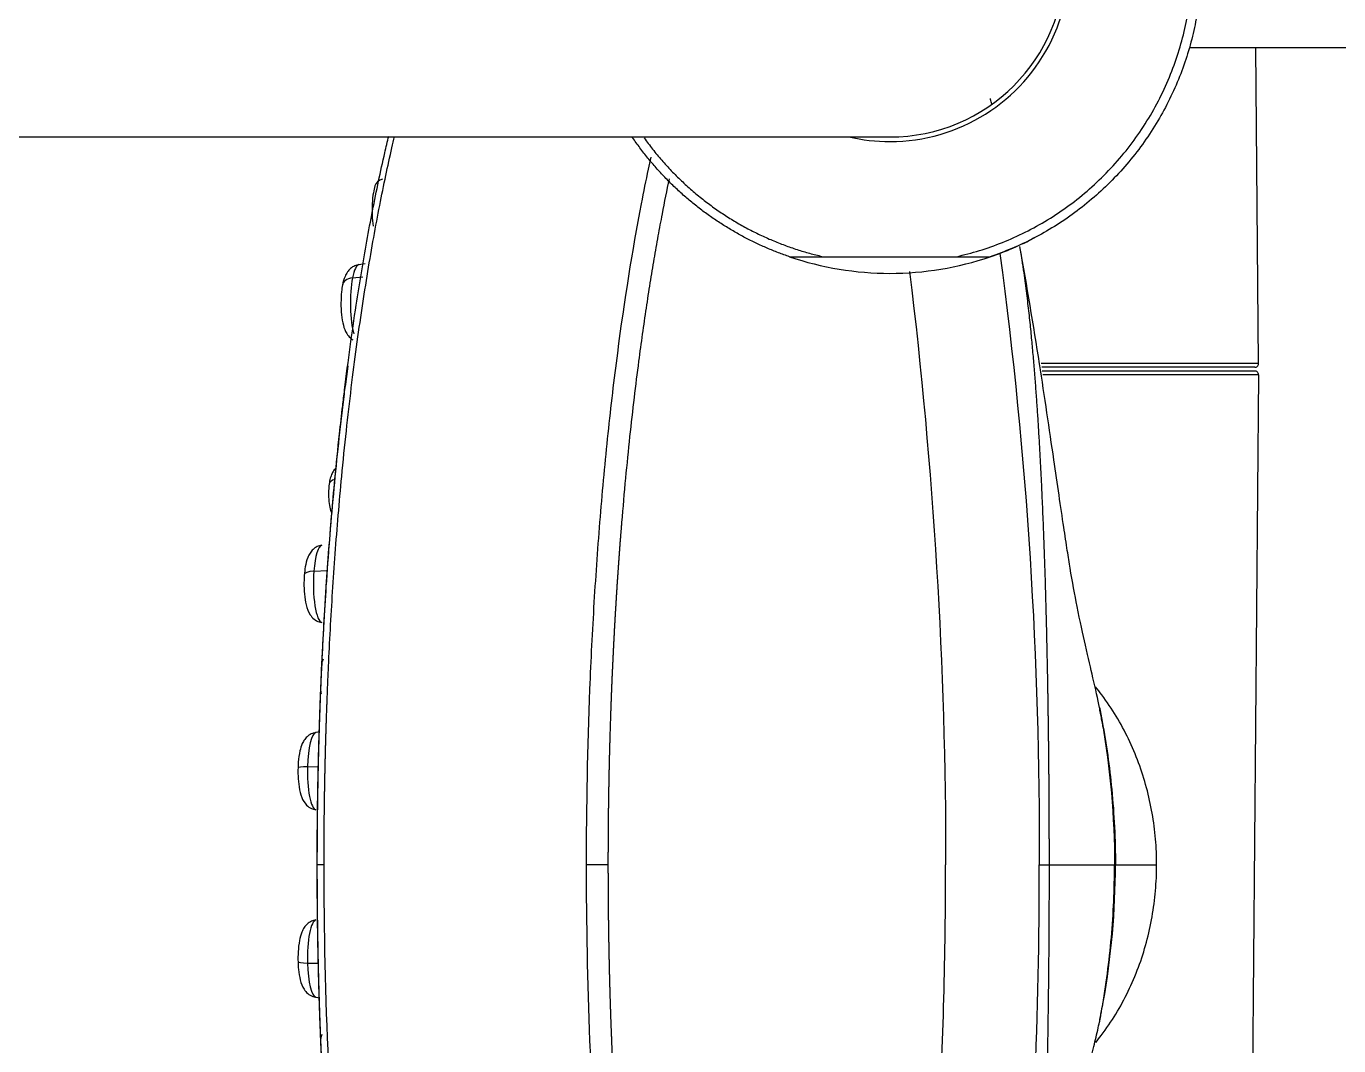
# Model space of a CAD drawing. Header units: millimetres. Extents: x -33000 to 294000, y 0 to 42408.
# Drawn here: x 136349.8 to 136421, y 15095.8 to 15151.1 of the extents above; entities that cross this region are included whole.
import ezdxf

# ---------------------------------------------------------------- set-up
doc = ezdxf.new("R2010")
doc.units = ezdxf.units.MM
doc.header["$LTSCALE"] = 50
doc.layers.add('arch', color=8, linetype='Continuous')

msp = doc.modelspace()

# ---------------------------------------------------------------- linework, layer by layer
at = {"layer": 'arch'}
for p, q in [((136412.904, 15149.955), (136453.265, 15149.955)), ((136416.654, 15132.806), (136416.505, 15149.955)), ((136337.703, 15145.105), (136396.656, 15145.105)), ((136368.2, 15138.226), (136367.853, 15138.176)), ((136367.507, 15137.453), (136368.073, 15137.508)), ((136416.654, 15132.806), (136404.853, 15132.806)), ((136416.454, 15132.605), (136404.888, 15132.605)), ((136416.452, 15132.405), (136404.917, 15132.405)), ((136416.652, 15132.203), (136404.946, 15132.203)), ((136416.652, 15132.203), (136416.298, 15091.596)), ((136365.409, 15121.544), (136366.149, 15121.58)), ((136365.734, 15112.817), (136365.521, 15112.787)), ((136365.061, 15110.932), (136365.653, 15110.942)), ((136408.887, 15105.605), (136408.84, 15105.605)), ((136408.887, 15105.605), (136411.124, 15105.605)), ((136365.061, 15100.279), (136365.653, 15100.269)), ((136365.521, 15098.424), (136365.734, 15098.393))]:
    msp.add_line(p, q, dxfattribs=at)
for centre, radius, start, end in [((136396.656, 15154.605), 9.75, 270, 102.99938), ((136396.656, 15154.605), 9.5, 270, 90), ((136396.656, 15154.605), 9.75, 256.815, 270), ((136396.656, 15154.605), 16.9, 288.7875, 297.7425), ((136396.656, 15154.605), 16.9, 251.21713, 270), ((136396.656, 15154.605), 16.9, 270, 288.78287), ((136416.452, 15132.205), 0.2, 359.5, 90), ((136416.454, 15132.805), 0.2, 270, 0.5)]:
    msp.add_arc(centre, radius, start, end, dxfattribs=at)
for centre, major_axis, ratio, start_param, end_param in [((136369.485, 15142.211), (0.765, -0.235), 0.781691, 2.277284, 3.142337), ((136367.869, 15136.081), (0, 2.097), 0.228351, 0.032943, 0.857268), ((136367.752, 15136.934), (0.785, -0.155), 0.637213, 2.011234, 3.213238), ((136367.869, 15136.081), (0, 2.097), 0.228351, 0.857268, 2.484318), ((136367.03, 15126.161), (0.793, -0.105), 0.486748, 2.299707, 3.141493), ((136365.862, 15120.857), (0, 2.097), 0.228351, 0.032927, 1.237089), ((136365.689, 15121.284), (0.798, -0.063), 0.318894, 1.953746, 3.164001), ((136365.862, 15120.857), (0, 2.097), 0.228351, 1.237089, 3.108595), ((136365.536, 15110.691), (0, 2.097), 0.228351, 0.032959, 1.455708), ((136365.349, 15110.841), (0.8, -0.021), 0.1118, 1.942286, 3.151443), ((136365.536, 15110.691), (0, 2.097), 0.228351, 1.455708, 3.108579), ((136365.536, 15100.52), (0, 2.097), 0.228351, 0.033013, 1.685885), ((136365.349, 15100.37), (0.8, 0.021), 0.1118, 3.138897, 4.340899), ((136365.536, 15100.52), (0, 2.097), 0.228351, 1.685885, 3.108634)]:
    msp.add_ellipse(centre, major_axis=major_axis, ratio=ratio, start_param=start_param, end_param=end_param, dxfattribs=at)
for points, weights in [([(136400.256, 15138.605), (136413.056, 15141.485), (136413.056, 15154.605), (136413.056, 15167.725), (136400.256, 15170.605)], [1, 0.780868809443, 1, 0.780868809443, 1]), ([(136402.097, 15170.605), (136413.556, 15166.708), (136413.556, 15154.605), (136413.556, 15142.502), (136402.097, 15138.605)], [0.966364835815, 0.799223863212, 1, 0.799223863212, 0.966364835815])]:
    msp.add_rational_spline(points, weights, degree=2, knots=[0, 0, 0, 0.5, 0.5, 1, 1, 1], dxfattribs=at)
for points, knots in [([(136402.19, 15146.85), (136402.186, 15146.865), (136402.173, 15146.921), (136402.15, 15147.019), (136402.125, 15147.122), (136402.11, 15147.182), (136402.106, 15147.201)], [0, 0, 0, 0, 0.125665, 0.478553, 0.836063, 1, 1, 1, 1]), ([(136365.962, 15105.634), (136365.962, 15105.674), (136365.962, 15105.756), (136365.962, 15105.879), (136365.962, 15106.006), (136365.963, 15106.137), (136365.963, 15106.272), (136365.963, 15106.41), (136365.964, 15106.552), (136365.965, 15106.697), (136365.965, 15106.847), (136365.966, 15107), (136365.967, 15107.156), (136365.968, 15107.316), (136365.97, 15107.48), (136365.971, 15107.648), (136365.972, 15107.819), (136365.974, 15107.994), (136365.976, 15108.172), (136365.978, 15108.355), (136365.98, 15108.54), (136365.983, 15108.73), (136365.985, 15108.923), (136365.988, 15109.12), (136365.991, 15109.32), (136365.994, 15109.524), (136365.998, 15109.732), (136366.001, 15109.943), (136366.005, 15110.157), (136366.01, 15110.376), (136366.014, 15110.598), (136366.019, 15110.823), (136366.024, 15111.052), (136366.029, 15111.285), (136366.035, 15111.521), (136366.041, 15111.761), (136366.048, 15112.004), (136366.054, 15112.251), (136366.061, 15112.501), (136366.069, 15112.755), (136366.077, 15113.012), (136366.085, 15113.273), (136366.093, 15113.537), (136366.103, 15113.805), (136366.112, 15114.076), (136366.122, 15114.35), (136366.132, 15114.628), (136366.143, 15114.909), (136366.154, 15115.194), (136366.166, 15115.482), (136366.178, 15115.773), (136366.191, 15116.068), (136366.23, 15116.939), (136366.303, 15118.397), (136366.424, 15120.441), (136366.566, 15122.509), (136366.731, 15124.598), (136366.93, 15126.826), (136367.164, 15129.139), (136367.434, 15131.488), (136367.721, 15133.712), (136368.021, 15135.812), (136368.332, 15137.789), (136368.651, 15139.644), (136368.977, 15141.381), (136369.306, 15143.002), (136369.578, 15144.239), (136369.74, 15144.935), (136369.788, 15145.14)], [0, 0, 0, 0, 0.002719, 0.005521, 0.008407, 0.011377, 0.014429, 0.017566, 0.020785, 0.024089, 0.027475, 0.030945, 0.034499, 0.038136, 0.041856, 0.04566, 0.049547, 0.053518, 0.057572, 0.06171, 0.065931, 0.070235, 0.074623, 0.079094, 0.083648, 0.088286, 0.093007, 0.097812, 0.1027, 0.107671, 0.112726, 0.117864, 0.123085, 0.12839, 0.133778, 0.139249, 0.144804, 0.150442, 0.156163, 0.161968, 0.167855, 0.173826, 0.179881, 0.186018, 0.192239, 0.198543, 0.20493, 0.2114, 0.217954, 0.224591, 0.231311, 0.238114, 0.245, 0.291771, 0.339655, 0.388652, 0.438762, 0.489984, 0.551353, 0.610984, 0.66888, 0.725044, 0.779477, 0.832183, 0.883162, 0.932416, 0.979945, 1, 1, 1, 1]), ([(136366.972, 15130.516), (136367.006, 15130.806), (136367.135, 15131.885), (136367.374, 15133.724), (136367.68, 15135.839), (136367.984, 15137.745), (136368.28, 15139.453), (136368.59, 15141.108), (136368.916, 15142.71), (136369.211, 15144.053), (136369.398, 15144.856), (136369.47, 15145.154)], [0, 0, 0, 0, 0.053274, 0.199153, 0.345419, 0.462295, 0.578939, 0.695532, 0.812255, 0.929286, 1, 1, 1, 1]), ([(136383.681, 15144.016), (136383.633, 15143.797), (136383.586, 15143.577), (136383.412, 15142.744), (136383.287, 15142.121), (136382.678, 15138.947), (136382.245, 15136.224), (136381.777, 15132.66), (136381.688, 15131.94), (136381.516, 15130.484), (136381.27, 15128.278), (136380.917, 15124.507), (136380.698, 15121.414), (136380.556, 15119.075), (136380.513, 15118.293), (136380.435, 15116.722), (136380.259, 15112.783), (136380.181, 15108.794), (136380.181, 15105.605)], [0, 0, 0, 0, 0.020907, 0.020907, 0.0785, 0.0785, 0.308875, 0.308875, 0.366469, 0.366469, 0.424063, 0.53925, 0.654438, 0.654438, 0.712031, 0.712031, 0.769625, 1, 1, 1, 1]), ([(136368.72, 15142.446), (136368.687, 15142.333), (136368.619, 15142.04), (136368.566, 15141.552), (136368.566, 15141.194), (136368.572, 15141.048)], [0, 0, 0, 0, 0.295704, 0.721294, 1, 1, 1, 1]), ([(136384.677, 15142.83), (136384.546, 15142.209), (136384.342, 15141.189), (136384.071, 15139.729), (136383.852, 15138.481), (136383.637, 15137.177), (136383.426, 15135.818), (136383.22, 15134.403), (136383.001, 15132.787), (136382.77, 15130.937), (136382.532, 15128.821), (136382.306, 15126.564), (136382.162, 15124.931), (136382.086, 15123.992), (136382.07, 15123.793), (136382.054, 15123.594), (136382.038, 15123.395), (136382.023, 15123.194), (136382.007, 15122.994), (136381.992, 15122.792), (136381.977, 15122.591), (136381.962, 15122.388), (136381.948, 15122.185), (136381.933, 15121.982), (136381.918, 15121.778), (136381.904, 15121.573), (136381.89, 15121.368), (136381.876, 15121.163), (136381.862, 15120.957), (136381.849, 15120.75), (136381.835, 15120.543), (136381.822, 15120.335), (136381.809, 15120.127), (136381.796, 15119.918), (136381.783, 15119.709), (136381.771, 15119.5), (136381.758, 15119.289), (136381.746, 15119.079), (136381.734, 15118.867), (136381.722, 15118.656), (136381.71, 15118.443), (136381.699, 15118.231), (136381.687, 15118.018), (136381.676, 15117.804), (136381.665, 15117.59), (136381.654, 15117.375), (136381.643, 15117.16), (136381.633, 15116.944), (136381.623, 15116.728), (136381.612, 15116.512), (136381.603, 15116.294), (136381.593, 15116.077), (136381.583, 15115.859), (136381.574, 15115.64), (136381.565, 15115.422), (136381.556, 15115.202), (136381.547, 15114.982), (136381.538, 15114.762), (136381.53, 15114.541), (136381.522, 15114.32), (136381.514, 15114.098), (136381.506, 15113.876), (136381.498, 15113.654), (136381.491, 15113.431), (136381.484, 15113.207), (136381.477, 15112.983), (136381.47, 15112.759), (136381.463, 15112.534), (136381.457, 15112.309), (136381.451, 15112.083), (136381.445, 15111.857), (136381.439, 15111.631), (136381.433, 15111.404), (136381.428, 15111.177), (136381.423, 15110.949), (136381.418, 15110.721), (136381.413, 15110.492), (136381.408, 15110.263), (136381.404, 15110.034), (136381.4, 15109.804), (136381.396, 15109.574), (136381.392, 15109.344), (136381.389, 15109.113), (136381.385, 15108.882), (136381.382, 15108.65), (136381.38, 15108.418), (136381.377, 15108.185), (136381.375, 15107.953), (136381.372, 15107.72), (136381.371, 15107.486), (136381.369, 15107.252), (136381.367, 15107.018), (136381.366, 15106.783), (136381.365, 15106.548), (136381.364, 15106.313), (136381.364, 15106.077), (136381.363, 15105.842), (136381.363, 15105.684), (136381.363, 15105.605)], [0, 0, 0, 0, 0.061937, 0.099569, 0.138053, 0.177387, 0.217565, 0.258582, 0.300433, 0.35547, 0.41314, 0.473427, 0.536321, 0.541463, 0.546612, 0.551768, 0.556932, 0.562103, 0.567282, 0.572468, 0.577661, 0.582861, 0.58807, 0.593285, 0.598508, 0.603738, 0.608975, 0.61422, 0.619473, 0.624732, 0.629999, 0.635274, 0.640555, 0.645845, 0.651141, 0.656445, 0.661756, 0.667075, 0.6724, 0.677734, 0.683074, 0.688422, 0.693777, 0.69914, 0.70451, 0.709887, 0.715272, 0.720664, 0.726064, 0.731471, 0.736885, 0.742307, 0.747736, 0.753173, 0.758617, 0.764069, 0.769528, 0.774995, 0.780469, 0.785951, 0.791441, 0.796938, 0.802442, 0.807954, 0.813474, 0.819002, 0.824537, 0.83008, 0.83563, 0.841188, 0.846754, 0.852328, 0.857909, 0.863498, 0.869095, 0.8747, 0.880312, 0.885932, 0.89156, 0.897196, 0.90284, 0.908491, 0.914151, 0.919818, 0.925493, 0.931177, 0.936868, 0.942567, 0.948274, 0.953989, 0.959712, 0.965444, 0.971183, 0.97693, 0.982685, 0.988449, 0.99422, 1, 1, 1, 1]), ([(136368.572, 15141.048), (136368.57, 15140.987), (136368.569, 15140.714), (136368.601, 15140.451), (136368.632, 15140.266), (136368.632, 15140.266)], [0, 0, 0, 0, 0.217417, 0.999765, 1, 1, 1, 1]), ([(136408.025, 15114.137), (136407.93, 15114.591), (136407.706, 15115.621), (136407.316, 15117.28), (136406.848, 15119.369), (136406.497, 15121.277), (136406.276, 15122.672), (136405.998, 15124.504), (136405.518, 15127.808), (136404.745, 15133.094), (136404.088, 15136.996), (136403.707, 15139.168)], [0, 0, 0, 0, 0.168278, 0.309748, 0.427119, 0.51975, 0.559308, 0.603954, 0.711074, 0.843964, 1, 1, 1, 1]), ([(136405.305, 15105.605), (136405.305, 15105.643), (136405.305, 15105.72), (136405.305, 15105.834), (136405.305, 15105.948), (136405.305, 15106.062), (136405.305, 15106.177), (136405.305, 15106.291), (136405.305, 15106.406), (136405.305, 15106.52), (136405.304, 15106.635), (136405.304, 15106.749), (136405.304, 15106.864), (136405.304, 15106.979), (136405.303, 15107.093), (136405.303, 15107.208), (136405.303, 15107.323), (136405.302, 15107.438), (136405.302, 15107.553), (136405.302, 15107.668), (136405.301, 15107.782), (136405.301, 15107.897), (136405.3, 15108.012), (136405.3, 15108.127), (136405.299, 15108.243), (136405.299, 15108.358), (136405.298, 15108.473), (136405.298, 15108.588), (136405.297, 15108.703), (136405.297, 15108.818), (136405.296, 15108.933), (136405.295, 15109.049), (136405.295, 15109.164), (136405.294, 15109.279), (136405.293, 15109.394), (136405.293, 15109.51), (136405.292, 15109.625), (136405.291, 15109.74), (136405.29, 15109.856), (136405.289, 15109.971), (136405.289, 15110.086), (136405.288, 15110.202), (136405.287, 15110.317), (136405.286, 15110.433), (136405.285, 15110.548), (136405.284, 15110.663), (136405.283, 15110.779), (136405.282, 15110.894), (136405.281, 15111.01), (136405.28, 15111.125), (136405.279, 15111.24), (136405.277, 15111.356), (136405.276, 15111.471), (136405.275, 15111.586), (136405.274, 15111.702), (136405.273, 15111.817), (136405.272, 15111.933), (136405.27, 15112.048), (136405.269, 15112.163), (136405.268, 15112.278), (136405.266, 15112.394), (136405.265, 15112.509), (136405.264, 15112.624), (136405.262, 15112.74), (136405.261, 15112.855), (136405.259, 15112.97), (136405.258, 15113.085), (136405.256, 15113.2), (136405.255, 15113.315), (136405.253, 15113.431), (136405.252, 15113.546), (136405.25, 15113.661), (136405.248, 15113.776), (136405.247, 15113.891), (136405.245, 15114.006), (136405.243, 15114.12), (136405.241, 15114.235), (136405.24, 15114.35), (136405.238, 15114.465), (136405.236, 15114.58), (136405.234, 15114.695), (136405.232, 15114.809), (136405.231, 15114.924), (136405.229, 15115.038), (136405.227, 15115.153), (136405.225, 15115.267), (136405.216, 15115.791), (136405.198, 15116.726), (136405.169, 15118.072), (136405.136, 15119.424), (136405.098, 15120.779), (136405.055, 15122.134), (136405.007, 15123.484), (136404.959, 15124.676), (136404.914, 15125.715), (136404.872, 15126.609), (136404.826, 15127.512), (136404.777, 15128.422), (136404.724, 15129.302), (136404.67, 15130.16), (136404.612, 15131.001), (136404.547, 15131.866), (136404.476, 15132.75), (136404.411, 15133.49), (136404.355, 15134.092), (136404.31, 15134.558), (136404.26, 15135.045), (136404.205, 15135.552), (136404.145, 15136.077), (136404.08, 15136.618), (136404.009, 15137.172), (136403.944, 15137.644), (136403.889, 15138.026), (136403.847, 15138.311), (136403.806, 15138.582), (136403.775, 15138.778), (136403.757, 15138.885), (136403.754, 15138.905)], [0, 0, 0, 0, 0.003206, 0.006413, 0.009622, 0.012832, 0.016044, 0.019257, 0.022471, 0.025687, 0.028905, 0.032123, 0.035343, 0.038564, 0.041787, 0.045011, 0.048236, 0.051462, 0.054689, 0.057918, 0.061148, 0.064379, 0.067611, 0.070844, 0.074079, 0.077314, 0.08055, 0.083788, 0.087026, 0.090266, 0.093506, 0.096748, 0.09999, 0.103233, 0.106478, 0.109723, 0.112968, 0.116215, 0.119463, 0.122711, 0.12596, 0.12921, 0.132461, 0.135712, 0.138964, 0.142217, 0.14547, 0.148724, 0.151978, 0.155233, 0.158489, 0.161745, 0.165002, 0.168259, 0.171517, 0.174776, 0.178034, 0.181293, 0.184553, 0.187813, 0.191073, 0.194333, 0.197594, 0.200856, 0.204117, 0.207379, 0.210641, 0.213903, 0.217165, 0.220427, 0.22369, 0.226953, 0.230216, 0.233478, 0.236741, 0.240004, 0.243267, 0.24653, 0.249793, 0.253056, 0.256319, 0.259582, 0.262844, 0.266106, 0.269369, 0.272631, 0.275892, 0.314118, 0.352776, 0.391815, 0.431176, 0.470797, 0.510609, 0.550539, 0.576972, 0.603912, 0.631315, 0.659135, 0.68732, 0.712626, 0.738974, 0.766281, 0.794455, 0.823395, 0.837766, 0.852979, 0.868993, 0.885765, 0.903246, 0.921387, 0.940132, 0.959425, 0.969671, 0.979481, 0.988865, 0.997834, 1, 1, 1, 1]), ([(136367.849, 15138.16), (136367.772, 15138.154), (136367.607, 15138.122), (136367.389, 15137.975), (136367.21, 15137.77), (136367.061, 15137.479), (136366.987, 15137.233), (136366.963, 15137.065)], [0, 0, 0, 0, 0.130555, 0.299261, 0.46314, 0.655046, 1, 1, 1, 1]), ([(136391.214, 15138.605), (136391.215, 15138.605), (136391.216, 15138.605), (136391.22, 15138.605), (136391.223, 15138.605), (136391.234, 15138.605), (136391.245, 15138.605), (136391.264, 15138.605), (136391.271, 15138.605), (136391.286, 15138.605), (136391.293, 15138.605), (136391.317, 15138.605), (136391.333, 15138.605), (136391.359, 15138.605), (136391.368, 15138.605), (136391.386, 15138.605), (136391.395, 15138.605), (136391.422, 15138.605), (136391.441, 15138.605), (136391.497, 15138.605), (136391.536, 15138.605), (136391.614, 15138.605), (136391.654, 15138.605), (136391.735, 15138.605), (136391.776, 15138.605), (136391.898, 15138.605), (136391.98, 15138.605), (136392.144, 15138.605), (136392.226, 15138.605), (136392.391, 15138.605), (136392.474, 15138.605), (136392.723, 15138.605), (136392.889, 15138.605), (136393.056, 15138.605)], [0, 0, 0, 0, 0.015074, 0.015074, 0.030708, 0.030708, 0.061975, 0.061975, 0.077609, 0.077609, 0.093243, 0.093243, 0.12451, 0.12451, 0.140144, 0.140144, 0.155778, 0.155778, 0.187045, 0.187045, 0.24958, 0.24958, 0.312115, 0.312115, 0.37465, 0.37465, 0.49972, 0.49972, 0.62479, 0.62479, 0.74986, 0.74986, 1, 1, 1, 1]), ([(136400.256, 15138.605), (136400.423, 15138.605), (136400.59, 15138.605), (136400.839, 15138.605), (136400.923, 15138.605), (136401.088, 15138.605), (136401.171, 15138.605), (136401.337, 15138.605), (136401.419, 15138.605), (136401.541, 15138.605), (136401.581, 15138.605), (136401.662, 15138.605), (136401.701, 15138.605), (136401.76, 15138.605), (136401.779, 15138.605), (136401.818, 15138.605), (136401.837, 15138.605), (136401.874, 15138.605), (136401.893, 15138.605), (136401.929, 15138.605), (136401.947, 15138.605), (136401.972, 15138.605), (136401.981, 15138.605), (136401.997, 15138.605), (136402.005, 15138.605), (136402.028, 15138.605), (136402.042, 15138.605), (136402.067, 15138.605), (136402.078, 15138.605), (136402.089, 15138.605), (136402.092, 15138.605), (136402.096, 15138.605), (136402.097, 15138.605), (136402.097, 15138.605)], [0, 0, 0, 0, 0.25, 0.25, 0.375, 0.375, 0.5, 0.5, 0.625, 0.625, 0.6875, 0.6875, 0.75, 0.75, 0.78125, 0.78125, 0.8125, 0.8125, 0.84375, 0.84375, 0.875, 0.875, 0.890625, 0.890625, 0.90625, 0.90625, 0.9375, 0.9375, 0.96875, 0.96875, 0.984375, 0.984375, 1, 1, 1, 1]), ([(136366.967, 15137.09), (136366.943, 15136.966), (136366.898, 15136.658), (136366.869, 15136.088), (136366.9, 15135.438), (136366.995, 15134.884), (136367.134, 15134.494), (136367.341, 15134.233), (136367.476, 15134.13), (136367.524, 15134.1)], [0, 0, 0, 0, 0.123769, 0.298004, 0.480865, 0.670382, 0.845219, 0.948082, 1, 1, 1, 1]), ([(136367.103, 15131.612), (136367.083, 15131.459), (136366.968, 15130.529), (136366.767, 15128.793), (136366.519, 15126.362), (136366.298, 15123.88), (136366.106, 15121.352), (136365.943, 15118.79), (136365.849, 15116.985), (136365.803, 15115.965), (136365.793, 15115.738), (136365.783, 15115.512), (136365.774, 15115.285), (136365.764, 15115.058), (136365.755, 15114.831), (136365.746, 15114.604), (136365.737, 15114.376), (136365.729, 15114.149), (136365.721, 15113.921), (136365.713, 15113.693), (136365.705, 15113.465), (136365.697, 15113.237), (136365.69, 15113.008), (136365.683, 15112.78), (136365.676, 15112.551), (136365.669, 15112.322), (136365.663, 15112.093), (136365.656, 15111.863), (136365.65, 15111.634), (136365.644, 15111.404), (136365.639, 15111.174), (136365.633, 15110.944), (136365.628, 15110.714), (136365.623, 15110.484), (136365.619, 15110.253), (136365.614, 15110.022), (136365.61, 15109.791), (136365.606, 15109.56), (136365.602, 15109.329), (136365.598, 15109.098), (136365.595, 15108.866), (136365.592, 15108.634), (136365.589, 15108.402), (136365.586, 15108.17), (136365.584, 15107.938), (136365.581, 15107.705), (136365.579, 15107.473), (136365.578, 15107.24), (136365.576, 15107.007), (136365.575, 15106.774), (136365.573, 15106.54), (136365.572, 15106.307), (136365.572, 15106.073), (136365.571, 15105.839), (136365.571, 15105.683), (136365.571, 15105.605)], [0, 0, 0, 0, 0.01933, 0.117129, 0.215073, 0.313475, 0.411504, 0.509402, 0.607411, 0.615907, 0.624403, 0.632899, 0.641394, 0.649889, 0.658384, 0.66688, 0.675376, 0.683872, 0.692369, 0.700867, 0.709366, 0.717866, 0.726367, 0.734869, 0.743374, 0.75188, 0.760388, 0.768898, 0.77741, 0.785924, 0.794441, 0.802961, 0.811484, 0.820009, 0.828538, 0.83707, 0.845605, 0.854144, 0.862687, 0.871233, 0.879784, 0.888339, 0.896898, 0.905461, 0.91403, 0.922603, 0.931181, 0.939764, 0.948352, 0.956946, 0.965545, 0.97415, 0.982761, 0.991377, 1, 1, 1, 1]), ([(136365.596, 15105.606), (136365.596, 15105.643), (136365.596, 15105.718), (136365.596, 15105.83), (136365.596, 15105.942), (136365.597, 15106.054), (136365.597, 15106.167), (136365.597, 15106.279), (136365.598, 15106.391), (136365.598, 15106.503), (136365.599, 15106.615), (136365.599, 15106.727), (136365.6, 15106.839), (136365.6, 15106.951), (136365.601, 15107.063), (136365.602, 15107.175), (136365.603, 15107.287), (136365.603, 15107.399), (136365.604, 15107.511), (136365.605, 15107.623), (136365.606, 15107.735), (136365.607, 15107.847), (136365.609, 15107.958), (136365.61, 15108.07), (136365.611, 15108.182), (136365.612, 15108.294), (136365.613, 15108.405), (136365.615, 15108.517), (136365.616, 15108.629), (136365.618, 15108.741), (136365.619, 15108.852), (136365.621, 15108.964), (136365.622, 15109.075), (136365.624, 15109.187), (136365.626, 15109.299), (136365.628, 15109.41), (136365.629, 15109.522), (136365.631, 15109.633), (136365.633, 15109.745), (136365.635, 15109.856), (136365.637, 15109.968), (136365.639, 15110.079), (136365.641, 15110.19), (136365.644, 15110.302), (136365.646, 15110.413), (136365.648, 15110.524), (136365.65, 15110.636), (136365.653, 15110.747), (136365.655, 15110.858), (136365.658, 15110.97), (136365.66, 15111.081), (136365.663, 15111.192), (136365.665, 15111.303), (136365.668, 15111.414), (136365.671, 15111.526), (136365.674, 15111.637), (136365.677, 15111.748), (136365.68, 15111.859), (136365.682, 15111.97), (136365.685, 15112.081), (136365.689, 15112.192), (136365.692, 15112.303), (136365.695, 15112.414), (136365.698, 15112.525), (136365.701, 15112.636), (136365.705, 15112.747), (136365.708, 15112.858), (136365.711, 15112.969), (136365.715, 15113.079), (136365.718, 15113.19), (136365.722, 15113.301), (136365.726, 15113.412), (136365.729, 15113.523), (136365.733, 15113.633), (136365.737, 15113.744), (136365.741, 15113.855), (136365.745, 15113.965), (136365.749, 15114.076), (136365.753, 15114.187), (136365.757, 15114.297), (136365.761, 15114.408), (136365.765, 15114.518), (136365.769, 15114.629), (136365.773, 15114.74), (136365.778, 15114.85), (136365.782, 15114.961), (136365.786, 15115.071), (136365.791, 15115.181), (136365.795, 15115.292), (136365.8, 15115.402), (136365.805, 15115.513), (136365.809, 15115.623), (136365.814, 15115.733), (136365.819, 15115.844), (136365.824, 15115.954), (136365.829, 15116.064), (136365.834, 15116.174), (136365.869, 15116.951), (136365.941, 15118.386), (136366.065, 15120.463), (136366.208, 15122.515), (136366.369, 15124.543), (136366.563, 15126.71), (136366.766, 15128.701), (136366.913, 15130.011), (136366.972, 15130.516)], [0, 0, 0, 0, 0.00434, 0.008679, 0.013017, 0.017355, 0.021691, 0.026027, 0.030363, 0.034697, 0.039031, 0.043365, 0.047697, 0.052029, 0.056361, 0.060692, 0.065022, 0.069352, 0.073681, 0.07801, 0.082338, 0.086666, 0.090993, 0.09532, 0.099646, 0.103973, 0.108298, 0.112624, 0.116949, 0.121273, 0.125597, 0.129922, 0.134245, 0.138569, 0.142892, 0.147215, 0.151538, 0.155861, 0.160183, 0.164505, 0.168828, 0.17315, 0.177472, 0.181794, 0.186116, 0.190437, 0.194759, 0.199081, 0.203403, 0.207725, 0.212046, 0.216368, 0.220691, 0.225013, 0.229335, 0.233657, 0.23798, 0.242303, 0.246626, 0.250949, 0.255272, 0.259596, 0.26392, 0.268244, 0.272569, 0.276893, 0.281219, 0.285544, 0.28987, 0.294196, 0.298523, 0.30285, 0.307178, 0.311506, 0.315835, 0.320164, 0.324493, 0.328823, 0.333154, 0.337485, 0.341817, 0.34615, 0.350483, 0.354817, 0.359151, 0.363486, 0.367822, 0.372158, 0.376496, 0.380834, 0.385173, 0.389512, 0.393853, 0.398194, 0.402536, 0.406879, 0.411223, 0.415568, 0.498681, 0.58161, 0.664484, 0.747431, 0.830579, 0.934306, 1, 1, 1, 1]), ([(136366.605, 15127.135), (136366.572, 15127.104), (136366.488, 15127.013), (136366.378, 15126.831), (136366.291, 15126.584), (136366.25, 15126.382), (136366.237, 15126.266)], [0, 0, 0, 0, 0.131628, 0.361638, 0.648534, 1, 1, 1, 1]), ([(136366.237, 15126.266), (136366.222, 15126.154), (136366.2, 15125.889), (136366.207, 15125.436), (136366.264, 15125.023), (136366.333, 15124.79), (136366.381, 15124.687)], [0, 0, 0, 0, 0.207655, 0.487149, 0.767096, 1, 1, 1, 1]), ([(136365.841, 15122.941), (136365.75, 15122.931), (136365.576, 15122.886), (136365.354, 15122.726), (136365.182, 15122.515), (136365.037, 15122.214), (136364.943, 15121.831), (136364.9, 15121.482), (136364.889, 15121.32)], [0, 0, 0, 0, 0.117048, 0.243037, 0.368185, 0.519815, 0.789123, 1, 1, 1, 1]), ([(136364.891, 15121.347), (136364.88, 15121.207), (136364.865, 15120.861), (136364.887, 15120.273), (136364.982, 15119.675), (136365.124, 15119.256), (136365.404, 15118.939), (136365.64, 15118.795), (136365.795, 15118.778), (136365.844, 15118.777)], [0, 0, 0, 0, 0.128361, 0.31907, 0.51809, 0.744595, 0.850472, 0.954896, 1, 1, 1, 1]), ([(136365.912, 15116.765), (136365.895, 15116.73), (136365.877, 15116.687), (136365.861, 15116.643), (136365.858, 15116.634)], [0, 0, 0, 0, 0.802864, 1, 1, 1, 1]), ([(136411.124, 15105.605), (136411.124, 15106.072), (136411.084, 15107.009), (136410.901, 15108.411), (136410.697, 15109.334), (136410.453, 15110.245), (136410.31, 15110.695), (136409.983, 15111.579), (136409.616, 15112.447), (136408.948, 15113.685), (136408.428, 15114.458), (136408.038, 15114.979), (136407.923, 15115.126), (136407.805, 15115.27)], [0, 0, 0, 0, 0.135076, 0.270152, 0.405227, 0.405227, 0.540303, 0.540303, 0.675379, 0.810455, 0.945531, 0.945531, 1, 1, 1, 1]), ([(136408.015, 15114.188), (136408.067, 15113.923), (136408.116, 15113.657), (136408.614, 15110.823), (136408.84, 15108.215), (136408.84, 15105.605)], [0, 0, 0, 0, 0.094049, 0.094049, 1, 1, 1, 1]), ([(136408.17, 15113.37), (136408.396, 15112.158), (136408.761, 15109.578), (136408.887, 15106.974), (136408.887, 15105.605)], [0, 0, 0, 0, 0.474202, 1, 1, 1, 1]), ([(136365.518, 15112.768), (136365.453, 15112.766), (136365.296, 15112.743), (136365.081, 15112.605), (136364.895, 15112.407), (136364.749, 15112.138), (136364.634, 15111.761), (136364.568, 15111.287), (136364.551, 15110.95), (136364.549, 15110.834)], [0, 0, 0, 0, 0.073757, 0.187645, 0.296145, 0.41992, 0.615943, 0.872991, 1, 1, 1, 1]), ([(136364.549, 15110.862), (136364.545, 15110.717), (136364.547, 15110.366), (136364.602, 15109.788), (136364.718, 15109.287), (136364.936, 15108.891), (136365.249, 15108.658), (136365.435, 15108.617), (136365.518, 15108.609)], [0, 0, 0, 0, 0.141992, 0.353363, 0.592918, 0.79627, 0.915392, 1, 1, 1, 1]), ([(136365.571, 15105.605), (136365.571, 15105.568), (136365.571, 15105.493), (136365.571, 15105.381), (136365.571, 15105.269), (136365.572, 15105.157), (136365.572, 15105.045), (136365.572, 15104.933), (136365.573, 15104.821), (136365.573, 15104.709), (136365.574, 15104.597), (136365.574, 15104.486), (136365.575, 15104.374), (136365.576, 15104.262), (136365.576, 15104.15), (136365.577, 15104.039), (136365.578, 15103.927), (136365.579, 15103.816), (136365.58, 15103.704), (136365.581, 15103.593), (136365.582, 15103.481), (136365.583, 15103.37), (136365.584, 15103.258), (136365.585, 15103.147), (136365.586, 15103.036), (136365.588, 15102.925), (136365.589, 15102.813), (136365.59, 15102.702), (136365.592, 15102.591), (136365.593, 15102.48), (136365.595, 15102.369), (136365.596, 15102.258), (136365.598, 15102.147), (136365.6, 15102.036), (136365.601, 15101.925), (136365.603, 15101.814), (136365.605, 15101.704), (136365.607, 15101.593), (136365.609, 15101.482), (136365.611, 15101.371), (136365.613, 15101.261), (136365.615, 15101.15), (136365.617, 15101.04), (136365.619, 15100.929), (136365.621, 15100.819), (136365.624, 15100.708), (136365.626, 15100.598), (136365.628, 15100.487), (136365.631, 15100.377), (136365.633, 15100.267), (136365.636, 15100.156), (136365.639, 15100.046), (136365.641, 15099.936), (136365.644, 15099.826), (136365.647, 15099.716), (136365.649, 15099.606), (136365.652, 15099.496), (136365.655, 15099.386), (136365.658, 15099.276), (136365.661, 15099.166), (136365.664, 15099.056), (136365.667, 15098.946), (136365.671, 15098.837), (136365.674, 15098.727), (136365.677, 15098.617), (136365.68, 15098.507), (136365.684, 15098.398), (136365.687, 15098.288), (136365.691, 15098.179), (136365.694, 15098.069), (136365.698, 15097.96), (136365.701, 15097.85), (136365.705, 15097.741), (136365.709, 15097.632), (136365.713, 15097.522), (136365.716, 15097.413), (136365.72, 15097.304), (136365.724, 15097.195), (136365.728, 15097.086), (136365.732, 15096.977), (136365.736, 15096.868), (136365.74, 15096.758), (136365.745, 15096.65), (136365.749, 15096.541), (136365.753, 15096.432), (136365.757, 15096.323), (136365.762, 15096.214), (136365.766, 15096.105), (136365.771, 15095.997), (136365.775, 15095.888), (136365.78, 15095.779), (136365.784, 15095.671), (136365.789, 15095.562), (136365.794, 15095.453), (136365.799, 15095.345), (136365.804, 15095.236), (136365.808, 15095.128), (136365.838, 15094.476), (136365.898, 15093.285), (136365.997, 15091.566), (136366.109, 15089.863), (136366.234, 15088.175), (136366.371, 15086.503), (136366.531, 15084.742), (136366.717, 15082.902), (136366.913, 15081.147), (136367.046, 15080.048), (136367.105, 15079.578)], [0, 0, 0, 0, 0.004129, 0.008256, 0.012382, 0.016507, 0.02063, 0.024752, 0.028872, 0.032991, 0.037109, 0.041226, 0.045341, 0.049455, 0.053568, 0.05768, 0.06179, 0.065899, 0.070007, 0.074114, 0.07822, 0.082324, 0.086428, 0.09053, 0.094632, 0.098732, 0.102831, 0.106929, 0.111027, 0.115123, 0.119218, 0.123312, 0.127405, 0.131498, 0.135589, 0.13968, 0.143769, 0.147858, 0.151946, 0.156033, 0.16012, 0.164205, 0.16829, 0.172374, 0.176457, 0.18054, 0.184622, 0.188703, 0.192783, 0.196863, 0.200942, 0.205021, 0.209098, 0.213176, 0.217252, 0.221329, 0.225404, 0.229479, 0.233554, 0.237628, 0.241702, 0.245775, 0.249847, 0.25392, 0.257991, 0.262063, 0.266134, 0.270205, 0.274275, 0.278345, 0.282415, 0.286485, 0.290554, 0.294623, 0.298691, 0.30276, 0.306828, 0.310896, 0.314964, 0.319032, 0.3231, 0.327167, 0.331234, 0.335302, 0.339369, 0.343436, 0.347503, 0.351571, 0.355638, 0.359705, 0.363772, 0.367839, 0.371906, 0.375974, 0.380041, 0.384109, 0.388177, 0.392245, 0.457551, 0.522774, 0.587985, 0.653255, 0.718656, 0.784259, 0.862564, 0.940748, 1, 1, 1, 1]), ([(136365.956, 15105.615), (136365.952, 15105.615), (136365.945, 15105.615), (136365.935, 15105.615), (136365.923, 15105.615), (136365.912, 15105.615), (136365.9, 15105.615), (136365.888, 15105.615), (136365.876, 15105.615), (136365.863, 15105.614), (136365.851, 15105.614), (136365.838, 15105.614), (136365.824, 15105.614), (136365.811, 15105.613), (136365.798, 15105.613), (136365.784, 15105.613), (136365.771, 15105.612), (136365.757, 15105.612), (136365.744, 15105.612), (136365.731, 15105.611), (136365.717, 15105.611), (136365.701, 15105.61), (136365.683, 15105.61), (136365.664, 15105.609), (136365.648, 15105.608), (136365.635, 15105.607), (136365.624, 15105.607), (136365.615, 15105.607), (136365.608, 15105.606), (136365.603, 15105.606), (136365.599, 15105.606), (136365.597, 15105.606), (136365.596, 15105.606), (136365.596, 15105.606)], [0, 0, 0, 0, 0.01735, 0.035493, 0.054429, 0.07416, 0.094689, 0.116018, 0.138149, 0.161087, 0.184834, 0.209394, 0.23477, 0.260964, 0.287979, 0.315818, 0.34448, 0.373966, 0.404277, 0.43541, 0.467363, 0.500132, 0.559906, 0.616806, 0.67082, 0.721943, 0.770183, 0.815554, 0.858075, 0.897764, 0.934639, 0.968715, 1, 1, 1, 1]), ([(136366.978, 15080.642), (136366.948, 15080.9), (136366.857, 15081.691), (136366.712, 15083.03), (136366.549, 15084.67), (136366.399, 15086.332), (136366.261, 15088.014), (136366.136, 15089.715), (136366.023, 15091.434), (136365.923, 15093.172), (136365.862, 15094.417), (136365.828, 15095.158), (136365.818, 15095.388), (136365.808, 15095.619), (136365.798, 15095.849), (136365.789, 15096.08), (136365.78, 15096.311), (136365.771, 15096.542), (136365.762, 15096.773), (136365.753, 15097.004), (136365.745, 15097.235), (136365.737, 15097.466), (136365.729, 15097.697), (136365.721, 15097.929), (136365.714, 15098.16), (136365.707, 15098.391), (136365.7, 15098.623), (136365.693, 15098.855), (136365.687, 15099.086), (136365.68, 15099.318), (136365.674, 15099.55), (136365.668, 15099.782), (136365.663, 15100.014), (136365.658, 15100.246), (136365.652, 15100.478), (136365.647, 15100.711), (136365.643, 15100.943), (136365.638, 15101.175), (136365.634, 15101.408), (136365.63, 15101.64), (136365.626, 15101.873), (136365.623, 15102.106), (136365.619, 15102.339), (136365.616, 15102.571), (136365.613, 15102.804), (136365.611, 15103.037), (136365.608, 15103.27), (136365.606, 15103.504), (136365.604, 15103.737), (136365.602, 15103.97), (136365.601, 15104.204), (136365.599, 15104.437), (136365.598, 15104.671), (136365.597, 15104.904), (136365.597, 15105.138), (136365.596, 15105.372), (136365.596, 15105.528), (136365.596, 15105.606)], [0, 0, 0, 0, 0.033556, 0.102429, 0.171423, 0.240422, 0.309323, 0.378201, 0.44713, 0.516185, 0.585441, 0.594499, 0.603553, 0.612603, 0.621648, 0.630689, 0.639727, 0.648761, 0.657791, 0.666819, 0.675843, 0.684864, 0.693882, 0.702898, 0.711911, 0.720922, 0.72993, 0.738937, 0.747942, 0.756945, 0.765947, 0.774947, 0.783946, 0.792944, 0.801942, 0.810938, 0.819934, 0.82893, 0.837926, 0.846921, 0.855917, 0.864913, 0.873909, 0.882907, 0.891904, 0.900903, 0.909903, 0.918904, 0.927907, 0.936911, 0.945917, 0.954925, 0.963936, 0.972948, 0.981963, 0.99098, 1, 1, 1, 1]), ([(136378.249, 15050.6), (136377.52, 15050.671), (136376.79, 15051.022), (136375.871, 15051.823), (136375.671, 15052.021), (136375.271, 15052.46), (136374.676, 15053.182), (136374.095, 15054.095), (136373.525, 15055.129), (136373.337, 15055.494), (136372.966, 15056.265), (136372.416, 15057.481), (136371.71, 15059.335), (136371.207, 15060.89), (136370.877, 15061.962), (136370.715, 15062.516), (136370.239, 15064.228), (136369.934, 15065.438), (136369.353, 15067.983), (136369.076, 15069.317), (136368.555, 15072.1), (136367.82, 15076.442), (136367.235, 15081.226), (136366.841, 15085.384), (136366.767, 15086.224), (136366.629, 15087.92), (136366.436, 15090.487), (136366.087, 15096.613), (136365.965, 15102.024), (136365.963, 15105.634)], [0, 0, 0, 0, 0.112534, 0.112534, 0.144229, 0.144229, 0.175924, 0.239315, 0.239315, 0.27101, 0.27101, 0.302705, 0.366096, 0.397791, 0.397791, 0.429486, 0.429486, 0.492877, 0.492877, 0.556267, 0.556267, 0.619657, 0.746438, 0.746438, 0.778133, 0.778133, 0.809829, 0.873219, 1, 1, 1, 1]), ([(136381.364, 15105.605), (136381.264, 15105.605), (136380.907, 15105.605), (136380.407, 15105.605), (136380.181, 15105.605)], [0, 0, 0, 0, 0.500413, 1, 1, 1, 1]), ([(136380.181, 15105.605), (136380.181, 15102.417), (136380.243, 15099.225), (136380.431, 15094.486), (136380.509, 15092.914), (136380.697, 15089.796), (136380.917, 15086.703), (136381.199, 15083.687), (136381.434, 15081.463), (136381.516, 15080.728), (136381.687, 15079.272), (136382.136, 15075.669), (136382.677, 15072.268), (136383.65, 15067.194), (136384.189, 15064.841), (136384.918, 15062.184), (136385.067, 15061.667), (136385.369, 15060.662), (136385.523, 15060.175), (136385.991, 15058.759), (136386.313, 15057.875), (136386.973, 15056.239), (136387.311, 15055.485), (136387.828, 15054.457), (136388.002, 15054.131), (136388.354, 15053.514), (136388.531, 15053.223), (136388.887, 15052.676), (136389.156, 15052.293), (136389.427, 15051.95), (136389.608, 15051.73), (136389.879, 15051.415), (136390.151, 15051.14), (136390.512, 15050.812), (136390.692, 15050.667), (136390.867, 15050.542)], [0, 0, 0, 0, 0.125, 0.125, 0.1875, 0.1875, 0.25, 0.3125, 0.3125, 0.34375, 0.34375, 0.375, 0.5, 0.5, 0.625, 0.625, 0.65625, 0.65625, 0.6875, 0.6875, 0.75, 0.75, 0.8125, 0.8125, 0.84375, 0.84375, 0.875, 0.875, 0.90625, 0.921875, 0.921875, 0.9375, 0.96875, 0.96875, 1, 1, 1, 1]), ([(136381.364, 15105.605), (136381.364, 15105.566), (136381.364, 15105.487), (136381.364, 15105.369), (136381.364, 15105.251), (136381.364, 15105.133), (136381.365, 15105.016), (136381.365, 15104.899), (136381.365, 15104.783), (136381.366, 15104.666), (136381.366, 15104.551), (136381.367, 15104.435), (136381.367, 15104.32), (136381.368, 15104.205), (136381.369, 15104.09), (136381.369, 15103.976), (136381.37, 15103.863), (136381.371, 15103.749), (136381.372, 15103.636), (136381.373, 15103.523), (136381.374, 15103.411), (136381.375, 15103.299), (136381.376, 15103.187), (136381.377, 15103.075), (136381.378, 15102.964), (136381.38, 15102.854), (136381.381, 15102.743), (136381.382, 15102.633), (136381.384, 15102.523), (136381.385, 15102.414), (136381.386, 15102.305), (136381.388, 15102.196), (136381.389, 15102.088), (136381.391, 15101.98), (136381.393, 15101.873), (136381.394, 15101.765), (136381.396, 15101.658), (136381.398, 15101.552), (136381.4, 15101.446), (136381.402, 15101.34), (136381.403, 15101.234), (136381.405, 15101.129), (136381.407, 15101.024), (136381.409, 15100.92), (136381.411, 15100.816), (136381.413, 15100.712), (136381.416, 15100.609), (136381.418, 15100.505), (136381.42, 15100.403), (136381.422, 15100.3), (136381.424, 15100.198), (136381.427, 15100.097), (136381.429, 15099.995), (136381.431, 15099.894), (136381.434, 15099.794), (136381.436, 15099.694), (136381.439, 15099.594), (136381.441, 15099.494), (136381.444, 15099.395), (136381.446, 15099.296), (136381.449, 15099.198), (136381.452, 15099.099), (136381.454, 15099.002), (136381.457, 15098.904), (136381.46, 15098.807), (136381.462, 15098.71), (136381.465, 15098.614), (136381.468, 15098.518), (136381.471, 15098.422), (136381.474, 15098.327), (136381.477, 15098.232), (136381.48, 15098.137), (136381.482, 15098.043), (136381.485, 15097.949), (136381.488, 15097.856), (136381.491, 15097.763), (136381.495, 15097.67), (136381.498, 15097.577), (136381.501, 15097.485), (136381.504, 15097.393), (136381.507, 15097.302), (136381.51, 15097.211), (136381.513, 15097.12), (136381.517, 15097.03), (136381.52, 15096.94), (136381.523, 15096.85), (136381.526, 15096.761), (136381.53, 15096.672), (136381.533, 15096.583), (136381.536, 15096.495), (136381.54, 15096.407), (136381.543, 15096.32), (136381.547, 15096.233), (136381.55, 15096.146), (136381.553, 15096.059), (136381.557, 15095.973), (136381.56, 15095.887), (136381.564, 15095.802), (136381.567, 15095.717), (136381.571, 15095.632), (136381.575, 15095.548), (136381.578, 15095.464), (136381.582, 15095.38), (136381.585, 15095.297), (136381.589, 15095.214), (136381.593, 15095.132), (136381.596, 15095.049), (136381.6, 15094.968), (136381.633, 15094.226), (136381.704, 15092.816), (136381.827, 15090.743), (136381.971, 15088.653), (136382.137, 15086.552), (136382.314, 15084.578), (136382.496, 15082.755), (136382.676, 15081.105), (136382.863, 15079.522), (136383.057, 15078.007), (136383.255, 15076.559), (136383.458, 15075.178), (136383.664, 15073.862), (136383.872, 15072.611), (136384.081, 15071.423), (136384.367, 15069.89), (136384.733, 15068.074), (136385.187, 15066.055), (136385.637, 15064.241), (136386.08, 15062.621), (136386.511, 15061.181), (136386.927, 15059.908), (136387.325, 15058.788), (136387.734, 15057.728), (136388.154, 15056.731), (136388.586, 15055.802), (136388.995, 15055.002), (136389.378, 15054.319), (136389.703, 15053.793), (136389.972, 15053.389), (136390.191, 15053.082), (136390.397, 15052.81), (136390.585, 15052.576), (136390.759, 15052.374), (136390.921, 15052.195), (136391.08, 15052.028), (136391.206, 15051.903), (136391.299, 15051.814), (136391.36, 15051.756), (136391.419, 15051.702), (136391.476, 15051.651), (136391.532, 15051.602), (136391.585, 15051.556), (136391.637, 15051.513), (136391.687, 15051.472), (136391.735, 15051.433), (136391.781, 15051.397), (136391.826, 15051.364), (136391.855, 15051.342), (136391.869, 15051.332)], [0, 0, 0, 0, 0.001533, 0.003061, 0.004585, 0.006104, 0.007619, 0.00913, 0.010637, 0.012139, 0.013637, 0.015131, 0.01662, 0.018105, 0.019585, 0.021062, 0.022534, 0.024001, 0.025465, 0.026924, 0.028378, 0.029829, 0.031275, 0.032716, 0.034154, 0.035587, 0.037015, 0.03844, 0.03986, 0.041276, 0.042687, 0.044094, 0.045497, 0.046895, 0.04829, 0.049679, 0.051065, 0.052446, 0.053823, 0.055195, 0.056564, 0.057928, 0.059287, 0.060642, 0.061993, 0.06334, 0.064682, 0.06602, 0.067354, 0.068683, 0.070008, 0.071329, 0.072645, 0.073957, 0.075265, 0.076568, 0.077867, 0.079162, 0.080452, 0.081738, 0.08302, 0.084297, 0.085571, 0.086839, 0.088104, 0.089364, 0.09062, 0.091871, 0.093118, 0.094361, 0.0956, 0.096834, 0.098064, 0.099289, 0.10051, 0.101727, 0.10294, 0.104148, 0.105352, 0.106551, 0.107747, 0.108938, 0.110124, 0.111306, 0.112484, 0.113658, 0.114827, 0.115992, 0.117153, 0.118309, 0.119461, 0.120608, 0.121752, 0.122891, 0.124025, 0.125156, 0.126282, 0.127403, 0.128521, 0.129633, 0.130742, 0.131846, 0.132946, 0.134042, 0.135133, 0.13622, 0.137303, 0.138381, 0.139455, 0.166629, 0.194314, 0.222517, 0.251244, 0.280505, 0.304726, 0.328358, 0.351397, 0.373836, 0.395672, 0.416901, 0.437518, 0.457522, 0.476908, 0.495673, 0.534244, 0.570844, 0.605455, 0.638084, 0.668756, 0.697483, 0.724271, 0.749114, 0.778161, 0.805368, 0.830708, 0.854158, 0.875696, 0.889488, 0.90248, 0.914665, 0.926041, 0.935688, 0.945143, 0.954401, 0.963454, 0.967099, 0.970635, 0.97406, 0.977375, 0.980582, 0.983679, 0.986668, 0.989549, 0.992322, 0.994988, 0.997547, 1, 1, 1, 1]), ([(136396.43, 15064.16), (136396.732, 15066.07), (136397.331, 15070.158), (136398.129, 15076.645), (136398.814, 15083.737), (136399.485, 15093.535), (136399.68, 15100.782), (136399.68, 15105.605)], [0, 0, 0, 0, 0.134833, 0.290975, 0.468231, 0.645487, 1, 1, 1, 1]), ([(136403.754, 15072.309), (136403.756, 15072.317), (136403.76, 15072.346), (136403.768, 15072.394), (136403.778, 15072.454), (136403.787, 15072.514), (136403.797, 15072.574), (136403.806, 15072.634), (136403.815, 15072.693), (136403.824, 15072.753), (136403.833, 15072.812), (136403.842, 15072.871), (136403.851, 15072.93), (136403.86, 15072.988), (136403.868, 15073.046), (136403.877, 15073.105), (136403.886, 15073.162), (136403.894, 15073.22), (136403.902, 15073.278), (136403.91, 15073.335), (136403.919, 15073.392), (136403.927, 15073.449), (136403.935, 15073.505), (136403.943, 15073.561), (136403.95, 15073.618), (136403.958, 15073.673), (136403.966, 15073.729), (136403.973, 15073.784), (136403.981, 15073.839), (136403.988, 15073.894), (136403.995, 15073.949), (136404.003, 15074.003), (136404.01, 15074.057), (136404.017, 15074.111), (136404.024, 15074.164), (136404.031, 15074.217), (136404.038, 15074.27), (136404.044, 15074.323), (136404.051, 15074.375), (136404.058, 15074.427), (136404.064, 15074.479), (136404.071, 15074.53), (136404.077, 15074.581), (136404.083, 15074.632), (136404.09, 15074.682), (136404.096, 15074.732), (136404.102, 15074.782), (136404.108, 15074.832), (136404.114, 15074.881), (136404.12, 15074.93), (136404.126, 15074.978), (136404.131, 15075.027), (136404.137, 15075.074), (136404.143, 15075.122), (136404.148, 15075.169), (136404.154, 15075.216), (136404.159, 15075.263), (136404.164, 15075.309), (136404.17, 15075.354), (136404.175, 15075.4), (136404.18, 15075.445), (136404.185, 15075.49), (136404.19, 15075.534), (136404.195, 15075.578), (136404.2, 15075.622), (136404.205, 15075.665), (136404.209, 15075.708), (136404.214, 15075.75), (136404.219, 15075.793), (136404.223, 15075.834), (136404.228, 15075.876), (136404.232, 15075.917), (136404.237, 15075.957), (136404.241, 15075.998), (136404.245, 15076.037), (136404.249, 15076.077), (136404.254, 15076.116), (136404.258, 15076.154), (136404.294, 15076.502), (136404.36, 15077.157), (136404.447, 15078.124), (136404.527, 15079.082), (136404.599, 15080.028), (136404.663, 15080.956), (136404.722, 15081.862), (136404.774, 15082.742), (136404.82, 15083.593), (136404.858, 15084.332), (136404.889, 15084.97), (136404.915, 15085.516), (136404.939, 15086.064), (136404.962, 15086.613), (136404.985, 15087.163), (136405.006, 15087.713), (136405.026, 15088.263), (136405.046, 15088.813), (136405.064, 15089.363), (136405.082, 15089.913), (136405.098, 15090.461), (136405.114, 15091.009), (136405.129, 15091.555), (136405.143, 15092.1), (136405.157, 15092.643), (136405.17, 15093.184), (136405.182, 15093.723), (136405.197, 15094.448), (136405.215, 15095.361), (136405.234, 15096.463), (136405.251, 15097.564), (136405.266, 15098.663), (136405.275, 15099.478), (136405.28, 15100.008), (136405.282, 15100.254), (136405.285, 15100.5), (136405.287, 15100.748), (136405.289, 15100.996), (136405.291, 15101.246), (136405.293, 15101.496), (136405.294, 15101.747), (136405.296, 15101.999), (136405.298, 15102.252), (136405.299, 15102.505), (136405.3, 15102.759), (136405.301, 15103.014), (136405.302, 15103.27), (136405.303, 15103.527), (136405.304, 15103.784), (136405.304, 15104.042), (136405.305, 15104.301), (136405.305, 15104.561), (136405.305, 15104.821), (136405.306, 15105.082), (136405.305, 15105.343), (136405.305, 15105.518), (136405.305, 15105.605)], [0, 0, 0, 0, 0.000862, 0.002964, 0.005059, 0.007145, 0.009223, 0.011293, 0.013354, 0.015407, 0.017451, 0.019486, 0.021513, 0.02353, 0.025539, 0.027538, 0.029528, 0.031508, 0.03348, 0.035441, 0.037394, 0.039336, 0.041268, 0.043191, 0.045104, 0.047007, 0.048899, 0.050781, 0.052653, 0.054515, 0.056366, 0.058206, 0.060036, 0.061855, 0.063663, 0.06546, 0.067246, 0.069021, 0.070785, 0.072538, 0.074279, 0.076009, 0.077728, 0.079435, 0.08113, 0.082814, 0.084486, 0.086146, 0.087794, 0.08943, 0.091054, 0.092666, 0.094265, 0.095853, 0.097428, 0.09899, 0.100541, 0.102078, 0.103603, 0.105116, 0.106615, 0.108102, 0.109576, 0.111037, 0.112485, 0.11392, 0.115341, 0.11675, 0.118145, 0.119528, 0.120896, 0.122252, 0.123594, 0.124922, 0.126237, 0.127538, 0.128825, 0.130099, 0.131359, 0.16314, 0.194422, 0.225087, 0.255021, 0.28412, 0.312289, 0.339439, 0.36549, 0.390371, 0.406825, 0.423263, 0.439676, 0.45606, 0.472408, 0.488713, 0.504971, 0.521176, 0.537322, 0.553404, 0.569417, 0.585357, 0.601218, 0.616997, 0.63269, 0.648291, 0.663797, 0.679204, 0.710709, 0.742121, 0.773417, 0.804577, 0.835579, 0.842494, 0.849431, 0.856391, 0.863373, 0.870376, 0.877402, 0.884449, 0.891518, 0.898608, 0.905719, 0.912852, 0.920004, 0.927178, 0.934372, 0.941586, 0.94882, 0.956074, 0.963347, 0.97064, 0.977952, 0.985282, 0.992632, 1, 1, 1, 1]), ([(136405.305, 15105.605), (136405.386, 15105.605), (136405.543, 15105.605), (136405.769, 15105.605), (136405.988, 15105.605), (136406.27, 15105.605), (136406.544, 15105.605), (136406.812, 15105.605), (136407.122, 15105.604), (136407.535, 15105.605), (136407.97, 15105.605), (136408.301, 15105.605), (136408.537, 15105.605), (136408.72, 15105.605), (136408.809, 15105.605), (136408.84, 15105.605)], [0, 0, 0, 0, 0.046872, 0.093747, 0.140622, 0.187498, 0.281248, 0.328123, 0.374998, 0.499998, 0.624999, 0.718749, 0.812499, 0.906249, 1, 1, 1, 1]), ([(136407.827, 15095.967), (136407.928, 15096.091), (136408.027, 15096.218), (136408.404, 15096.718), (136408.929, 15097.493), (136409.603, 15098.735), (136409.973, 15099.606), (136410.303, 15100.494), (136410.447, 15100.946), (136410.693, 15101.861), (136410.899, 15102.788), (136411.083, 15104.196), (136411.124, 15105.137), (136411.124, 15105.605)], [0, 0, 0, 0, 0.046971, 0.046971, 0.183118, 0.319265, 0.455412, 0.455412, 0.591559, 0.591559, 0.727706, 0.863853, 1, 1, 1, 1]), ([(136408.018, 15097.038), (136408.066, 15097.286), (136408.112, 15097.535), (136408.269, 15098.425), (136408.369, 15099.069), (136408.539, 15100.363), (136408.611, 15101.014), (136408.725, 15102.319), (136408.768, 15102.975), (136408.825, 15104.288), (136408.84, 15104.947), (136408.84, 15105.605)], [0, 0, 0, 0, 0.088605, 0.088605, 0.316454, 0.316454, 0.544302, 0.544302, 0.772151, 0.772151, 1, 1, 1, 1]), ([(136365.513, 15102.601), (136365.43, 15102.593), (136365.262, 15102.554), (136365.043, 15102.402), (136364.867, 15102.193), (136364.722, 15101.902), (136364.615, 15101.496), (136364.549, 15100.919), (136364.544, 15100.514), (136364.55, 15100.321)], [0, 0, 0, 0, 0.083616, 0.182706, 0.28006, 0.395999, 0.595629, 0.814725, 1, 1, 1, 1]), ([(136364.549, 15100.349), (136364.553, 15100.204), (136364.574, 15099.85), (136364.66, 15099.33), (136364.799, 15098.927), (136365.059, 15098.618), (136365.298, 15098.465), (136365.459, 15098.443), (136365.516, 15098.441)], [0, 0, 0, 0, 0.160882, 0.409459, 0.670018, 0.804099, 0.934495, 1, 1, 1, 1]), ([(136403.707, 15072.041), (136403.984, 15073.592), (136404.463, 15076.392), (136405.034, 15080.125), (136405.45, 15082.922), (136405.763, 15085.072), (136406.036, 15086.942), (136406.311, 15088.768), (136406.58, 15090.456), (136406.875, 15092.086), (136407.22, 15093.724), (136407.561, 15095.13), (136407.827, 15096.196), (136407.969, 15096.815), (136408.025, 15097.072)], [0, 0, 0, 0, 0.109597, 0.199875, 0.268787, 0.318602, 0.380204, 0.429659, 0.487213, 0.552685, 0.62611, 0.736272, 0.860502, 1, 1, 1, 1])]:
    msp.add_open_spline(points, degree=3, knots=knots, dxfattribs=at)
for points, weights in [([(136391.214, 15138.605), (136385.874, 15140.421), (136382.695, 15145.08)], [0.966364835815, 0.880543169423, 0.89172290703]), ([(136383.32, 15145.059), (136386.958, 15139.977), (136393.056, 15138.605)], [0.891071426285, 0.882080025819, 1])]:
    msp.add_rational_spline(points, weights, degree=2, dxfattribs=at)
for points, degree in [([(136402.62, 15138.79), (136404.101, 15127.806), (136404.793, 15116.705), (136404.755, 15105.605)], 3), ([(136393.056, 15138.605), (136400.256, 15138.605)], 1), ([(136397.723, 15137.801), (136399.024, 15127.125), (136399.68, 15116.365), (136399.68, 15105.605)], 3), ([(136367.26, 15132.694), (136367.115, 15131.578)], 1), ([(136365.779, 15115.038), (136365.788, 15114.986), (136365.799, 15114.936), (136365.811, 15114.887)], 3), ([(136408.228, 15113.052), (136407.993, 15114.298)], 1), ([(136365.596, 15105.606), (136365.587, 15105.605), (136365.579, 15105.605), (136365.571, 15105.605)], 3), ([(136400.154, 15057.767), (136403.337, 15073.475), (136404.81, 15089.542), (136404.755, 15105.605)], 3), ([(136404.755, 15105.605), (136404.946, 15105.605), (136405.13, 15105.605), (136405.305, 15105.605)], 3), ([(136408.227, 15098.152), (136408.666, 15100.609), (136408.887, 15103.107), (136408.887, 15105.605)], 3), ([(136407.993, 15096.913), (136408.228, 15098.159)], 1), ([(136365.835, 15096.402), (136365.813, 15096.329), (136365.796, 15096.255), (136365.782, 15096.177)], 3)]:
    msp.add_open_spline(points, degree=degree, dxfattribs=at)

doc.saveas('drawing.dxf')
